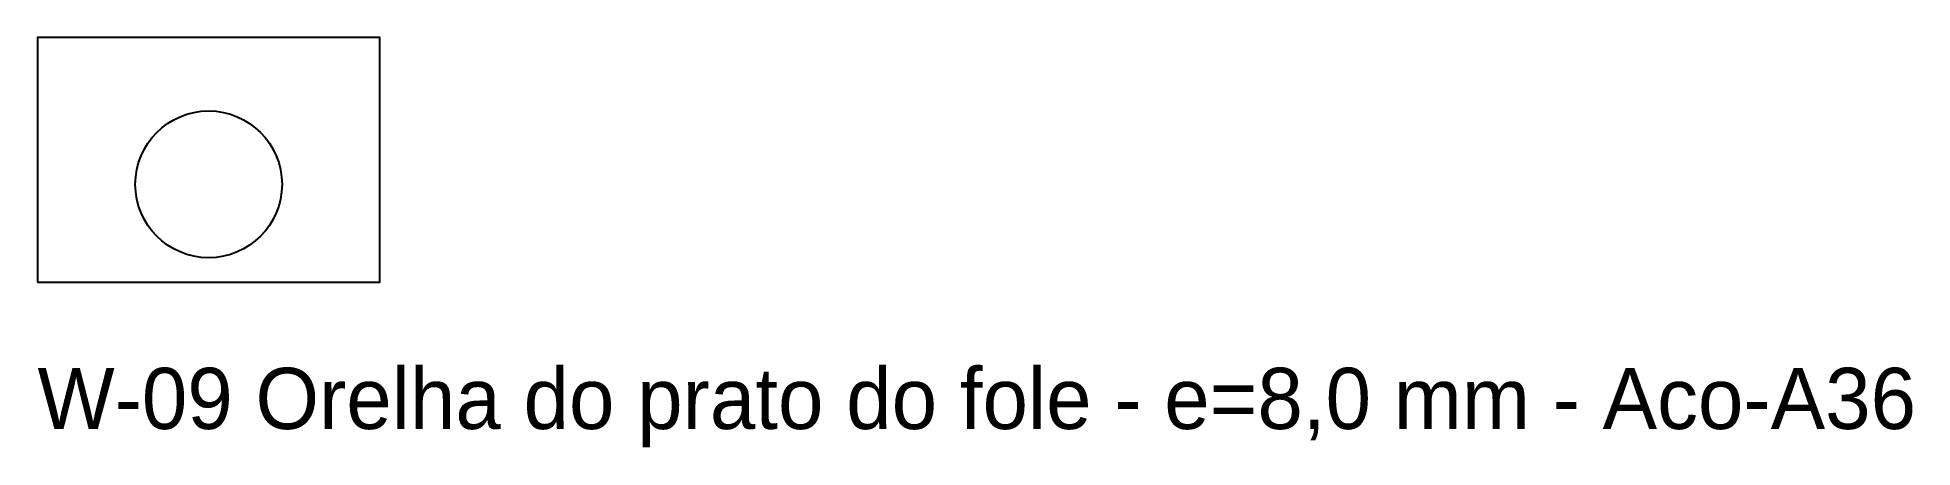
# Model space of a CAD drawing. Header units: millimetres. Extents: x 0 to 153, y -14 to 20.
import ezdxf

# ---------------------------------------------------------------- set-up
doc = ezdxf.new("R2010")
doc.units = ezdxf.units.MM

msp = doc.modelspace()

# ---------------------------------------------------------------- linework, layer by layer
at = {"layer": 'CORTE'}
msp.add_lwpolyline([(0, 0), (28, 0), (28, 20), (0, 20)], close=True, dxfattribs=at)
at = {"layer": 'FUROS'}
msp.add_circle((14, 8), 6, dxfattribs=at)

# ---------------------------------------------------------------- texts
at = {"layer": 'GRAVAR-NAO'}
msp.add_text('W-09 Orelha do prato do fole - e=8,0 mm - Aco-A36', height=5, dxfattribs=at).set_placement((0, -12))

doc.saveas('drawing.dxf')
